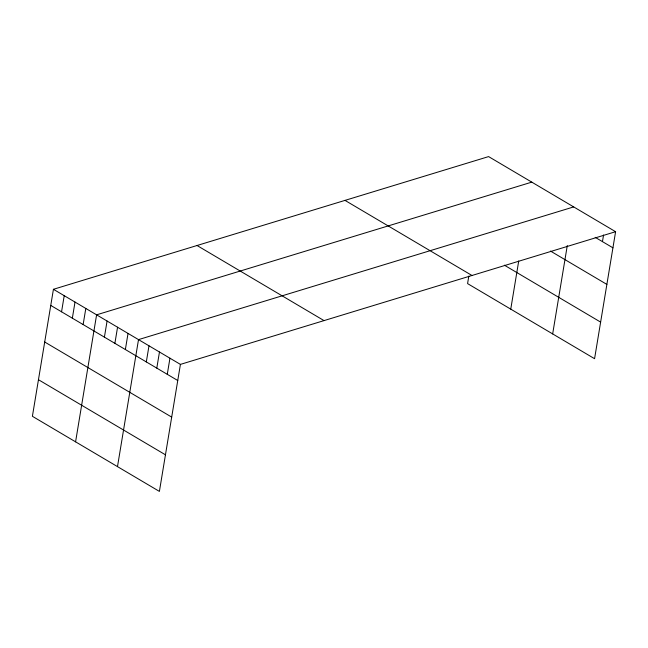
<?xml version="1.0" encoding="UTF-8"?>
<svg xmlns="http://www.w3.org/2000/svg" width="648" height="648" viewBox="0 0 648 648"><rect width="100%" height="100%" fill="white"/><g stroke="black" fill="none" stroke-linecap="round" stroke-linejoin="round"><path stroke-width="0.97" d="M615.6 231.701L488.6 156.597L53.428 289.3L32.4 416.3L159.4 491.403L180.419 364.395L615.6 231.701L594.572 358.7L467.581 283.605L468.82 276.097M61.552 311.801L64.217 295.682M72.349 318.184L75.014 302.065M83.138 324.567L85.811 308.448M75.581 441.839L96.601 314.831L531.781 182.137M104.409 337.146L107.082 321.027M114.89 343.343L117.555 327.224M125.364 349.539L128.037 333.42M117.491 466.617L138.51 339.617L573.691 206.915M146.318 361.932L148.991 345.813M156.8 368.129L159.465 352.002M167.273 374.317L169.946 358.198M510.754 309.137L518.732 260.942M552.663 333.923L567.292 245.552M602.454 241.623L603.555 234.989M595.204 237.338L612.935 247.82M550.46 251.051L606.876 284.407M504.363 265.178L600.631 322.113M344.995 200.386L471.995 275.489M197.032 245.503L324.032 320.606M53.428 289.3L180.419 364.395M50.755 305.419L177.755 380.514M44.696 342.006L171.696 417.11M38.459 379.712L165.451 454.807"/></g></svg>
